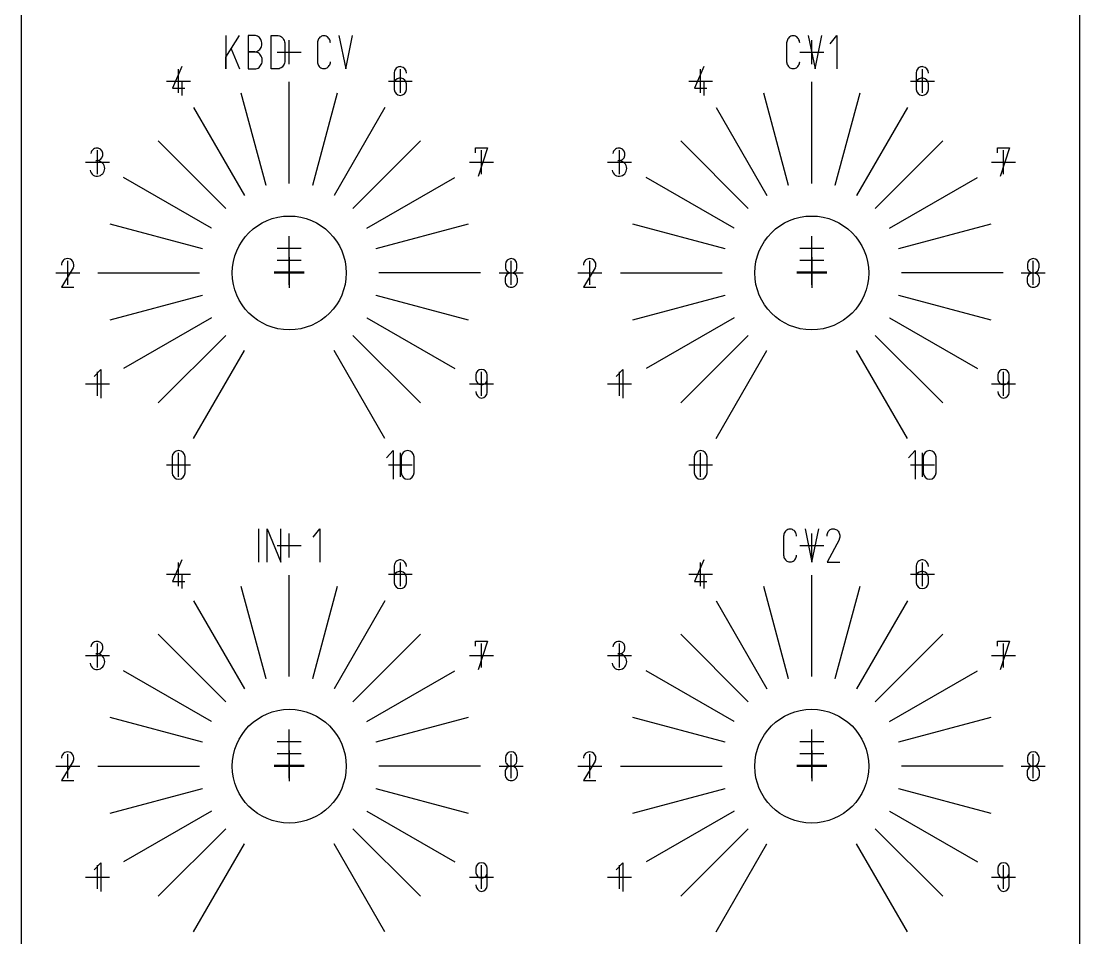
# Model space of a CAD drawing. Header units: inches. Extents: x -0.04 to 3.48, y -0.04 to 8.73.
# Drawn here: x 0 to 3.485, y 4.012 to 7.031 of the extents above; entities that cross this region are included whole.
import ezdxf

# ---------------------------------------------------------------- set-up
doc = ezdxf.new("R2010")
doc.units = ezdxf.units.IN
doc.header["$MEASUREMENT"] = 0
doc.layers.add('Gravur', color=7, linetype='CONTINUOUS')
doc.layers.add('Kontur', color=7, linetype='CONTINUOUS')

msp = doc.modelspace()

# ---------------------------------------------------------------- linework, layer by layer
at = {"layer": 'Gravur', "color": 255, "linetype": 'CONTINUOUS'}
for p, q in [((0.67417, 6.98409), (0.67417, 6.87386)), ((0.67417, 6.91244), (0.71882, 6.98409)), ((0.74693, 6.98409), (0.74693, 6.87386)), ((0.76756, 6.98409), (0.74693, 6.98409)), ((0.77118, 6.98386), (0.76756, 6.98409)), ((0.77469, 6.98303), (0.77118, 6.98386)), ((0.77811, 6.98165), (0.77469, 6.98303)), ((0.78126, 6.97972), (0.77811, 6.98165)), ((0.78417, 6.97732), (0.78126, 6.97972)), ((0.78665, 6.97445), (0.78417, 6.97732)), ((0.78878, 6.97118), (0.78665, 6.97445)), ((0.79043, 6.96764), (0.78878, 6.97118)), ((0.82299, 6.87386), (0.82299, 6.98409)), ((0.82299, 6.98409), (0.84283, 6.98409)), ((0.84283, 6.98409), (0.84646, 6.98382)), ((0.84646, 6.98382), (0.85, 6.98295)), ((0.85, 6.98295), (0.85335, 6.98154)), ((0.85335, 6.98154), (0.85654, 6.97957)), ((0.85654, 6.97957), (0.85941, 6.97713)), ((0.85941, 6.97713), (0.86193, 6.97425)), ((0.86193, 6.97425), (0.86402, 6.97098)), ((0.86402, 6.97098), (0.86567, 6.9674)), ((0.97756, 6.9702), (0.9763, 6.96701)), ((0.97917, 6.97315), (0.97756, 6.9702)), ((0.98118, 6.97583), (0.97917, 6.97315)), ((0.9835, 6.97815), (0.98118, 6.97583)), ((0.98614, 6.98004), (0.9835, 6.97815)), ((0.98898, 6.98154), (0.98614, 6.98004)), ((0.99193, 6.98252), (0.98898, 6.98154)), ((0.99504, 6.98303), (0.99193, 6.98252)), ((0.99819, 6.98303), (0.99504, 6.98303)), ((1.00126, 6.98252), (0.99819, 6.98303)), ((1.00425, 6.98154), (1.00126, 6.98252)), ((1.00709, 6.98004), (1.00425, 6.98154)), ((1.00972, 6.97815), (1.00709, 6.98004)), ((1.01205, 6.97583), (1.00972, 6.97815)), ((1.01406, 6.97315), (1.01205, 6.97583)), ((1.01567, 6.9702), (1.01406, 6.97315)), ((1.01693, 6.96701), (1.01567, 6.9702)), ((1.04622, 6.98409), (1.06854, 6.87386)), ((1.06854, 6.87386), (1.09087, 6.98409)), ((2.52228, 6.9702), (2.52106, 6.96701)), ((2.52394, 6.97315), (2.52228, 6.9702)), ((2.52591, 6.97583), (2.52394, 6.97315)), ((2.52827, 6.97815), (2.52591, 6.97583)), ((2.53087, 6.98004), (2.52827, 6.97815)), ((2.5337, 6.98154), (2.53087, 6.98004)), ((2.53669, 6.98252), (2.5337, 6.98154)), ((2.5398, 6.98303), (2.53669, 6.98252)), ((2.54291, 6.98303), (2.5398, 6.98303)), ((2.54598, 6.98252), (2.54291, 6.98303)), ((2.54902, 6.98154), (2.54598, 6.98252)), ((2.55185, 6.98004), (2.54902, 6.98154)), ((2.55449, 6.97815), (2.55185, 6.98004)), ((2.55681, 6.97583), (2.55449, 6.97815)), ((2.55878, 6.97315), (2.55681, 6.97583)), ((2.56043, 6.9702), (2.55878, 6.97315)), ((2.56165, 6.96701), (2.56043, 6.9702)), ((2.59094, 6.98409), (2.61327, 6.87386)), ((2.61327, 6.87386), (2.63559, 6.98409)), ((2.66287, 6.95654), (2.6852, 6.98409)), ((2.6852, 6.98409), (2.6852, 6.87386)), ((0.69154, 6.94), (0.71882, 6.87386)), ((0.77957, 6.93311), (0.78264, 6.93528)), ((0.78264, 6.93528), (0.78535, 6.93791)), ((0.78535, 6.93791), (0.78772, 6.94094)), ((0.78772, 6.94094), (0.78961, 6.94433)), ((0.78961, 6.94433), (0.79102, 6.94803)), ((0.79161, 6.96386), (0.79043, 6.96764)), ((0.79102, 6.94803), (0.79197, 6.95189)), ((0.79228, 6.95988), (0.79161, 6.96386)), ((0.79197, 6.95189), (0.79236, 6.95591)), ((0.79236, 6.95591), (0.79228, 6.95988)), ((0.86567, 6.9674), (0.86685, 6.96358)), ((0.86685, 6.96358), (0.86748, 6.95965)), ((0.86748, 6.95965), (0.86764, 6.95654)), ((0.86764, 6.95654), (0.86764, 6.90142)), ((0.97516, 6.9602), (0.97512, 6.9602)), ((0.97512, 6.9602), (0.97512, 6.89776)), ((0.97551, 6.96366), (0.97516, 6.9602)), ((0.9763, 6.96701), (0.97551, 6.96366)), ((1.01772, 6.96366), (1.01693, 6.96701)), ((1.01807, 6.9602), (1.01772, 6.96366)), ((2.51988, 6.9602), (2.51984, 6.9602)), ((2.51984, 6.9602), (2.51984, 6.89776)), ((2.52024, 6.96366), (2.51988, 6.9602)), ((2.52106, 6.96701), (2.52024, 6.96366)), ((2.56248, 6.96366), (2.56165, 6.96701)), ((2.56283, 6.9602), (2.56248, 6.96366)), ((0.67417, 6.87386), (0.67417, 6.91244)), ((0.76925, 6.92988), (0.74693, 6.92988)), ((0.74693, 6.92988), (0.76925, 6.92988)), ((0.76925, 6.92988), (0.77283, 6.93039)), ((0.77287, 6.92945), (0.76925, 6.92992)), ((0.76925, 6.92992), (0.76925, 6.92988)), ((0.77283, 6.93039), (0.7763, 6.93146)), ((0.77646, 6.92843), (0.77287, 6.92945)), ((0.7763, 6.93146), (0.77957, 6.93311)), ((0.77984, 6.92681), (0.77646, 6.92843)), ((0.78299, 6.92469), (0.77984, 6.92681)), ((0.78583, 6.92209), (0.78299, 6.92469)), ((0.78827, 6.91902), (0.78583, 6.92209)), ((0.79031, 6.91559), (0.78827, 6.91902)), ((0.79189, 6.91189), (0.79031, 6.91559)), ((0.79295, 6.90799), (0.79189, 6.91189)), ((0.79346, 6.90394), (0.79295, 6.90799)), ((0.79346, 6.89984), (0.79346, 6.90394)), ((0.86764, 6.90142), (0.8674, 6.8974)), ((0.5289, 6.88142), (0.49819, 6.81055)), ((0.74693, 6.87386), (0.76925, 6.87386)), ((0.76925, 6.87386), (0.77287, 6.87433)), ((0.77287, 6.87433), (0.77646, 6.87535)), ((0.77646, 6.87535), (0.77984, 6.87697)), ((0.77984, 6.87697), (0.78299, 6.87909)), ((0.78299, 6.87909), (0.78583, 6.88169)), ((0.78583, 6.88169), (0.78827, 6.88476)), ((0.78827, 6.88476), (0.79028, 6.88819)), ((0.79028, 6.88819), (0.79189, 6.89189)), ((0.79189, 6.89189), (0.79291, 6.89579)), ((0.79291, 6.89579), (0.79346, 6.89984)), ((0.84283, 6.87386), (0.82299, 6.87386)), ((0.84563, 6.87402), (0.84283, 6.87386)), ((0.84917, 6.87472), (0.84563, 6.87402)), ((0.8526, 6.87602), (0.84917, 6.87472)), ((0.85583, 6.87787), (0.8526, 6.87602)), ((0.85878, 6.8802), (0.85583, 6.87787)), ((0.86138, 6.88299), (0.85878, 6.8802)), ((0.86354, 6.88618), (0.86138, 6.88299)), ((0.86531, 6.88972), (0.86354, 6.88618)), ((0.86661, 6.89346), (0.86531, 6.88972)), ((0.8674, 6.8974), (0.86661, 6.89346)), ((0.97512, 6.89776), (0.97547, 6.89429)), ((0.97547, 6.89429), (0.97626, 6.89094)), ((0.97626, 6.89094), (0.97752, 6.88772)), ((0.97752, 6.88772), (0.97913, 6.88476)), ((0.97913, 6.88476), (0.98118, 6.88209)), ((0.98118, 6.88209), (0.9835, 6.87976)), ((0.9835, 6.87976), (0.9861, 6.87787)), ((0.9861, 6.87787), (0.98898, 6.87638)), ((0.98898, 6.87638), (0.99193, 6.87539)), ((0.99193, 6.87539), (0.99504, 6.87488)), ((0.99504, 6.87488), (0.99819, 6.87488)), ((0.99819, 6.87488), (1.0013, 6.87539)), ((1.0013, 6.87539), (1.00425, 6.87638)), ((1.00425, 6.87638), (1.00709, 6.87787)), ((1.00709, 6.87787), (1.00972, 6.87976)), ((1.00972, 6.87976), (1.01205, 6.88209)), ((1.01205, 6.88209), (1.01409, 6.88476)), ((1.01409, 6.88476), (1.01571, 6.88772)), ((1.01571, 6.88772), (1.01697, 6.89094)), ((1.01697, 6.89094), (1.01776, 6.89429)), ((1.01776, 6.89429), (1.01811, 6.89776)), ((1.01811, 6.89776), (1.01807, 6.89776)), ((2.24736, 6.88142), (2.21665, 6.81055)), ((2.51984, 6.89776), (2.5202, 6.89429)), ((2.5202, 6.89429), (2.52102, 6.89094)), ((2.52102, 6.89094), (2.52224, 6.88772)), ((2.52224, 6.88772), (2.5239, 6.88476)), ((2.5239, 6.88476), (2.52591, 6.88209)), ((2.52591, 6.88209), (2.52827, 6.87976)), ((2.52827, 6.87976), (2.53083, 6.87787)), ((2.53083, 6.87787), (2.5337, 6.87638)), ((2.5337, 6.87638), (2.53669, 6.87539)), ((2.53669, 6.87539), (2.5398, 6.87488)), ((2.5398, 6.87488), (2.54291, 6.87488)), ((2.54291, 6.87488), (2.54602, 6.87539)), ((2.54602, 6.87539), (2.54902, 6.87638)), ((2.54902, 6.87638), (2.55185, 6.87787)), ((2.55185, 6.87787), (2.55449, 6.87976)), ((2.55449, 6.87976), (2.55681, 6.88209)), ((2.55681, 6.88209), (2.55882, 6.88476)), ((2.55882, 6.88476), (2.56047, 6.88772)), ((2.56047, 6.88772), (2.56169, 6.89094)), ((2.56169, 6.89094), (2.56252, 6.89429)), ((2.56252, 6.89429), (2.56287, 6.89776)), ((2.56287, 6.89776), (2.56283, 6.89776)), ((0.5289, 6.83417), (0.5289, 6.78693)), ((0.88252, 6.49705), (0.88252, 6.83169)), ((1.22823, 6.86252), (1.22823, 6.80583)), ((2.24736, 6.83417), (2.24736, 6.78693)), ((2.60252, 6.49705), (2.60252, 6.83169)), ((2.94669, 6.86252), (2.94669, 6.80583)), ((0.49819, 6.81055), (0.53835, 6.81055)), ((1.26839, 6.80583), (1.26839, 6.82472)), ((2.21665, 6.81055), (2.25681, 6.81055)), ((2.98685, 6.80583), (2.98685, 6.82472)), ((0.80614, 6.49028), (0.72461, 6.79453)), ((1.04047, 6.79453), (0.95894, 6.49028)), ((2.52614, 6.49028), (2.44461, 6.79453)), ((2.76047, 6.79453), (2.67894, 6.49028)), ((0.56756, 6.74728), (0.73488, 6.45748)), ((1.19744, 6.74728), (1.03016, 6.45748)), ((2.28756, 6.74728), (2.45488, 6.45748)), ((2.91744, 6.74728), (2.75016, 6.45748)), ((0.45102, 6.63657), (0.67374, 6.41386)), ((1.09134, 6.41386), (1.31406, 6.63657)), ((2.17102, 6.63657), (2.39374, 6.41386)), ((2.81134, 6.41386), (3.03406, 6.63657)), ((1.49539, 6.59768), (1.49539, 6.61421)), ((1.49539, 6.61421), (1.53555, 6.61421)), ((1.53555, 6.61421), (1.50484, 6.51972)), ((3.21386, 6.59768), (3.21386, 6.61421)), ((3.21386, 6.61421), (3.25402, 6.61421)), ((3.25402, 6.61421), (3.22331, 6.51972)), ((0.62677, 6.34941), (0.33701, 6.51669)), ((0.80614, 6.49028), (0.80614, 6.49028)), ((0.88252, 6.49705), (0.88252, 6.49705)), ((0.95894, 6.49028), (0.95894, 6.49028)), ((1.13823, 6.34941), (1.42803, 6.51673)), ((2.34677, 6.34941), (2.05701, 6.51669)), ((2.52614, 6.49028), (2.52614, 6.49028)), ((2.60252, 6.49705), (2.60252, 6.49705)), ((2.67894, 6.49028), (2.67894, 6.49028)), ((2.85823, 6.34941), (3.14803, 6.51673)), ((0.73488, 6.45748), (0.73488, 6.45748)), ((1.03016, 6.45748), (1.03012, 6.45748)), ((2.45488, 6.45748), (2.45488, 6.45748)), ((2.75016, 6.45748), (2.75012, 6.45748)), ((0.67374, 6.41386), (0.67374, 6.41386)), ((1.09134, 6.41386), (1.09134, 6.41386)), ((2.39374, 6.41386), (2.39374, 6.41386)), ((2.81134, 6.41386), (2.81134, 6.41386)), ((0.59732, 6.28146), (0.29307, 6.36299)), ((0.62677, 6.34941), (0.62677, 6.34941)), ((1.13823, 6.34941), (1.13823, 6.34941)), ((1.47201, 6.36299), (1.16776, 6.28146)), ((2.31732, 6.28146), (2.01307, 6.36299)), ((2.34677, 6.34941), (2.34677, 6.34941)), ((2.85823, 6.34941), (2.85823, 6.34941)), ((3.19201, 6.36299), (2.88776, 6.28146)), ((0.59732, 6.28146), (0.59732, 6.28146)), ((1.16776, 6.28146), (1.16776, 6.28146)), ((2.31732, 6.28146), (2.31732, 6.28146)), ((2.88776, 6.28146), (2.88776, 6.28146)), ((0.88252, 6.25098), (0.88252, 6.15256)), ((0.88256, 6.25429), (0.88256, 6.15587)), ((2.60252, 6.25098), (2.60252, 6.15256)), ((2.60256, 6.25429), (2.60256, 6.15587)), ((0.17087, 6.2185), (0.13307, 6.15472)), ((0.83335, 6.20508), (0.93177, 6.20508)), ((1.59437, 6.23031), (1.59437, 6.22087)), ((1.63217, 6.22087), (1.63217, 6.23031)), ((1.88933, 6.2185), (1.85154, 6.15472)), ((2.55335, 6.20508), (2.65177, 6.20508)), ((3.31283, 6.23031), (3.31283, 6.22087)), ((3.35063, 6.22087), (3.35063, 6.23031)), ((0.2526, 6.20177), (0.58724, 6.20177)), ((0.58724, 6.20177), (0.58724, 6.20177)), ((0.83331, 6.20177), (0.93173, 6.20177)), ((1.51244, 6.20177), (1.1778, 6.20177)), ((1.1778, 6.20177), (1.1778, 6.20177)), ((1.5928, 6.18228), (1.5928, 6.1752)), ((1.63374, 6.1752), (1.63374, 6.18228)), ((1.9726, 6.20177), (2.30724, 6.20177)), ((2.30724, 6.20177), (2.30724, 6.20177)), ((2.55331, 6.20177), (2.65173, 6.20177)), ((3.23244, 6.20177), (2.8978, 6.20177)), ((2.8978, 6.20177), (2.8978, 6.20177)), ((3.31126, 6.18228), (3.31126, 6.1752)), ((3.3522, 6.1752), (3.3522, 6.18228)), ((0.13307, 6.15472), (0.17323, 6.15472)), ((1.85154, 6.15472), (1.89169, 6.15472)), ((0.29307, 6.04713), (0.59732, 6.12866)), ((0.59732, 6.12866), (0.59732, 6.12866)), ((1.16776, 6.12866), (1.16776, 6.12866)), ((1.16776, 6.12866), (1.47201, 6.04713)), ((2.01307, 6.04713), (2.31732, 6.12866)), ((2.31732, 6.12866), (2.31732, 6.12866)), ((2.88776, 6.12866), (2.88776, 6.12866)), ((2.88776, 6.12866), (3.19201, 6.04713)), ((0.62677, 6.05413), (0.33701, 5.88681)), ((0.62677, 6.05413), (0.62677, 6.05413)), ((1.13823, 6.05409), (1.13823, 6.05409)), ((1.13823, 6.05409), (1.42803, 5.88677)), ((2.34677, 6.05413), (2.05701, 5.88681)), ((2.34677, 6.05413), (2.34677, 6.05413)), ((2.85823, 6.05409), (2.85823, 6.05409)), ((2.85823, 6.05409), (3.14803, 5.88677)), ((0.67374, 5.99626), (0.45102, 5.77354)), ((0.67374, 5.99626), (0.67374, 5.99626)), ((1.31406, 5.77354), (1.09134, 5.99626)), ((1.09134, 5.99626), (1.09134, 5.99626)), ((2.39374, 5.99626), (2.17102, 5.77354)), ((2.39374, 5.99626), (2.39374, 5.99626)), ((3.03406, 5.77354), (2.81134, 5.99626)), ((2.81134, 5.99626), (2.81134, 5.99626)), ((0.56756, 5.65626), (0.73484, 5.94602)), ((0.73484, 5.94602), (0.73488, 5.94602)), ((1.19748, 5.65626), (1.03016, 5.94602)), ((1.03016, 5.94602), (1.03016, 5.94602)), ((2.28756, 5.65626), (2.45484, 5.94602)), ((2.45484, 5.94602), (2.45488, 5.94602)), ((2.91748, 5.65626), (2.75016, 5.94602)), ((2.75016, 5.94602), (2.75016, 5.94602)), ((0.24043, 5.86059), (0.26169, 5.88421)), ((0.26169, 5.88421), (0.26169, 5.78972)), ((1.49657, 5.86531), (1.49657, 5.85114)), ((1.53437, 5.80862), (1.53437, 5.86531)), ((1.9589, 5.86059), (1.98016, 5.88421)), ((1.98016, 5.88421), (1.98016, 5.78972)), ((3.21504, 5.86531), (3.21504, 5.85114)), ((3.25283, 5.80862), (3.25283, 5.86531)), ((1.20299, 5.59339), (1.22425, 5.61701)), ((1.22425, 5.61701), (1.22425, 5.52252)), ((2.92146, 5.59339), (2.94272, 5.61701)), ((2.94272, 5.61701), (2.94272, 5.52252)), ((0.49701, 5.59575), (0.49701, 5.54378)), ((0.53953, 5.54378), (0.53953, 5.59575)), ((1.25102, 5.59575), (1.25102, 5.54378)), ((1.29354, 5.54378), (1.29354, 5.59575)), ((2.21547, 5.59575), (2.21547, 5.54378)), ((2.25799, 5.54378), (2.25799, 5.59575)), ((2.96949, 5.59575), (2.96949, 5.54378)), ((3.01201, 5.54378), (3.01201, 5.59575)), ((0.78169, 5.35909), (0.78169, 5.24886)), ((0.80976, 5.24886), (0.80976, 5.35909)), ((0.80976, 5.35909), (0.85441, 5.24886)), ((0.85441, 5.24886), (0.85441, 5.35909)), ((0.96106, 5.33154), (0.98339, 5.35909)), ((0.98339, 5.35909), (0.98339, 5.24886)), ((2.50984, 5.3352), (2.5098, 5.3352)), ((2.5098, 5.3352), (2.5098, 5.27276)), ((2.5102, 5.33866), (2.50984, 5.3352)), ((2.51098, 5.34201), (2.5102, 5.33866)), ((2.51224, 5.3452), (2.51098, 5.34201)), ((2.51386, 5.34815), (2.51224, 5.3452)), ((2.51587, 5.35083), (2.51386, 5.34815)), ((2.51819, 5.35315), (2.51587, 5.35083)), ((2.52083, 5.35504), (2.51819, 5.35315)), ((2.52366, 5.35654), (2.52083, 5.35504)), ((2.52661, 5.35752), (2.52366, 5.35654)), ((2.52972, 5.35803), (2.52661, 5.35752)), ((2.53287, 5.35803), (2.52972, 5.35803)), ((2.53594, 5.35752), (2.53287, 5.35803)), ((2.53894, 5.35654), (2.53594, 5.35752)), ((2.54177, 5.35504), (2.53894, 5.35654)), ((2.54441, 5.35315), (2.54177, 5.35504)), ((2.54673, 5.35083), (2.54441, 5.35315)), ((2.54874, 5.34815), (2.54673, 5.35083)), ((2.55035, 5.3452), (2.54874, 5.34815)), ((2.55161, 5.34201), (2.55035, 5.3452)), ((2.5524, 5.33866), (2.55161, 5.34201)), ((2.55276, 5.3352), (2.5524, 5.33866)), ((2.58087, 5.35909), (2.60319, 5.24886)), ((2.60319, 5.24886), (2.62551, 5.35909)), ((2.65276, 5.3376), (2.65311, 5.34087)), ((2.6528, 5.33429), (2.65276, 5.3376)), ((2.65311, 5.34087), (2.65394, 5.34406)), ((2.65394, 5.34406), (2.65516, 5.34709)), ((2.65516, 5.34709), (2.65673, 5.34988)), ((2.65673, 5.34988), (2.6587, 5.35236)), ((2.6587, 5.35236), (2.66091, 5.35457)), ((2.66091, 5.35457), (2.66343, 5.35634)), ((2.66343, 5.35634), (2.66614, 5.35772)), ((2.66614, 5.35772), (2.66898, 5.35862)), ((2.66898, 5.35862), (2.67193, 5.35906)), ((2.67193, 5.35906), (2.67264, 5.35909)), ((2.67264, 5.35909), (2.67583, 5.35902)), ((2.67583, 5.35902), (2.67898, 5.35839)), ((2.67898, 5.35839), (2.68205, 5.35724)), ((2.68205, 5.35724), (2.68488, 5.35563)), ((2.68488, 5.35563), (2.68748, 5.35358)), ((2.68748, 5.35358), (2.6898, 5.3511)), ((2.6898, 5.3511), (2.69173, 5.34831)), ((2.69173, 5.34831), (2.69327, 5.3452)), ((2.69327, 5.3452), (2.69441, 5.34185)), ((2.69441, 5.34185), (2.69508, 5.33839)), ((2.69528, 5.33484), (2.695, 5.3313)), ((2.69508, 5.33839), (2.69528, 5.33484)), ((2.69248, 5.32327), (2.6528, 5.24886)), ((2.69307, 5.32453), (2.69248, 5.32327)), ((2.69425, 5.32783), (2.69307, 5.32453)), ((2.695, 5.3313), (2.69425, 5.32783)), ((2.5098, 5.27276), (2.51016, 5.26929)), ((2.51016, 5.26929), (2.51094, 5.26594)), ((2.51094, 5.26594), (2.5122, 5.26272)), ((2.5122, 5.26272), (2.51382, 5.25976)), ((2.54878, 5.25976), (2.55039, 5.26272)), ((2.55039, 5.26272), (2.55165, 5.26594)), ((2.55165, 5.26594), (2.55244, 5.26929)), ((2.55244, 5.26929), (2.5528, 5.27276)), ((2.5528, 5.27276), (2.55276, 5.27276)), ((0.5289, 5.2565), (0.49819, 5.18563)), ((1.22823, 5.2376), (1.22823, 5.18091)), ((2.24736, 5.2565), (2.21665, 5.18563)), ((2.51382, 5.25976), (2.51587, 5.25709)), ((2.51587, 5.25709), (2.51819, 5.25476)), ((2.51819, 5.25476), (2.52079, 5.25287)), ((2.52079, 5.25287), (2.52366, 5.25138)), ((2.52366, 5.25138), (2.52661, 5.25039)), ((2.52661, 5.25039), (2.52972, 5.24988)), ((2.52972, 5.24988), (2.53287, 5.24988)), ((2.53287, 5.24988), (2.53598, 5.25039)), ((2.53598, 5.25039), (2.53894, 5.25138)), ((2.53894, 5.25138), (2.54177, 5.25287)), ((2.54177, 5.25287), (2.54441, 5.25476)), ((2.54441, 5.25476), (2.54673, 5.25709)), ((2.54673, 5.25709), (2.54878, 5.25976)), ((2.6528, 5.24886), (2.69496, 5.24886)), ((2.94669, 5.2376), (2.94669, 5.18091)), ((0.5289, 5.20925), (0.5289, 5.16201)), ((0.88252, 4.87205), (0.88252, 5.20669)), ((1.26839, 5.18091), (1.26839, 5.1998)), ((2.24736, 5.20925), (2.24736, 5.16201)), ((2.60252, 4.87205), (2.60252, 5.20669)), ((2.98685, 5.18091), (2.98685, 5.1998)), ((0.49819, 5.18563), (0.53835, 5.18563)), ((0.80614, 4.86524), (0.72461, 5.16949)), ((1.04047, 5.16949), (0.95894, 4.86524)), ((2.21665, 5.18563), (2.25681, 5.18563)), ((2.52614, 4.86524), (2.44461, 5.16949)), ((2.76047, 5.16949), (2.67894, 4.86524)), ((0.56756, 5.12228), (0.73488, 4.83248)), ((1.19744, 5.12228), (1.03016, 4.83248)), ((2.28756, 5.12228), (2.45488, 4.83248)), ((2.91744, 5.12228), (2.75016, 4.83248)), ((0.45102, 5.01154), (0.67374, 4.78882)), ((1.09134, 4.78882), (1.31406, 5.01154)), ((1.49539, 4.97276), (1.49539, 4.98929)), ((1.49539, 4.98929), (1.53555, 4.98929)), ((1.53555, 4.98929), (1.50484, 4.8948)), ((2.17102, 5.01154), (2.39374, 4.78882)), ((2.81134, 4.78882), (3.03406, 5.01154)), ((3.21386, 4.97276), (3.21386, 4.98929)), ((3.21386, 4.98929), (3.25402, 4.98929)), ((3.25402, 4.98929), (3.22331, 4.8948)), ((0.62677, 4.72441), (0.33701, 4.89169)), ((1.13823, 4.72441), (1.42803, 4.89173)), ((2.34677, 4.72441), (2.05701, 4.89169)), ((2.85823, 4.72441), (3.14803, 4.89173)), ((0.80614, 4.86524), (0.80614, 4.86524)), ((0.88252, 4.87205), (0.88252, 4.87205)), ((0.95894, 4.86524), (0.95894, 4.86524)), ((2.52614, 4.86524), (2.52614, 4.86524)), ((2.60252, 4.87205), (2.60252, 4.87205)), ((2.67894, 4.86524), (2.67894, 4.86524)), ((0.73488, 4.83248), (0.73488, 4.83248)), ((1.03016, 4.83248), (1.03012, 4.83248)), ((2.45488, 4.83248), (2.45488, 4.83248)), ((2.75016, 4.83248), (2.75012, 4.83248)), ((0.67374, 4.78882), (0.67374, 4.78882)), ((1.09134, 4.78882), (1.09134, 4.78882)), ((2.39374, 4.78882), (2.39374, 4.78882)), ((2.81134, 4.78882), (2.81134, 4.78882)), ((0.59732, 4.65642), (0.29307, 4.73795)), ((0.62677, 4.72441), (0.62677, 4.72441)), ((1.13823, 4.72441), (1.13823, 4.72441)), ((1.47201, 4.73795), (1.16776, 4.65642)), ((2.31732, 4.65642), (2.01307, 4.73795)), ((2.34677, 4.72441), (2.34677, 4.72441)), ((2.85823, 4.72441), (2.85823, 4.72441)), ((3.19201, 4.73795), (2.88776, 4.65642)), ((0.59732, 4.65642), (0.59732, 4.65642)), ((1.16776, 4.65642), (1.16776, 4.65642)), ((2.31732, 4.65642), (2.31732, 4.65642)), ((2.88776, 4.65642), (2.88776, 4.65642)), ((0.88252, 4.62598), (0.88252, 4.52756)), ((0.88256, 4.62925), (0.88256, 4.53083)), ((1.59437, 4.60539), (1.59437, 4.59594)), ((1.63217, 4.59594), (1.63217, 4.60539)), ((2.60252, 4.62598), (2.60252, 4.52756)), ((2.60256, 4.62925), (2.60256, 4.53083)), ((3.31283, 4.60539), (3.31283, 4.59594)), ((3.35063, 4.59594), (3.35063, 4.60539)), ((0.17087, 4.59358), (0.13307, 4.5298)), ((0.2526, 4.57677), (0.58724, 4.57677)), ((0.58724, 4.57677), (0.58724, 4.57677)), ((0.83331, 4.57677), (0.93173, 4.57677)), ((0.83335, 4.58004), (0.93177, 4.58004)), ((1.51244, 4.57677), (1.1778, 4.57677)), ((1.1778, 4.57677), (1.1778, 4.57677)), ((1.88933, 4.59358), (1.85154, 4.5298)), ((1.9726, 4.57677), (2.30724, 4.57677)), ((2.30724, 4.57677), (2.30724, 4.57677)), ((2.55331, 4.57677), (2.65173, 4.57677)), ((2.55335, 4.58004), (2.65177, 4.58004)), ((3.23244, 4.57677), (2.8978, 4.57677)), ((2.8978, 4.57677), (2.8978, 4.57677)), ((1.5928, 4.55736), (1.5928, 4.55028)), ((1.63374, 4.55028), (1.63374, 4.55736)), ((3.31126, 4.55736), (3.31126, 4.55028)), ((3.3522, 4.55028), (3.3522, 4.55736)), ((0.13307, 4.5298), (0.17323, 4.5298)), ((0.29307, 4.42209), (0.59732, 4.50362)), ((0.59732, 4.50362), (0.59732, 4.50362)), ((1.16776, 4.50362), (1.16776, 4.50362)), ((1.16776, 4.50362), (1.47201, 4.42209)), ((1.85154, 4.5298), (1.89169, 4.5298)), ((2.01307, 4.42209), (2.31732, 4.50362)), ((2.31732, 4.50362), (2.31732, 4.50362)), ((2.88776, 4.50362), (2.88776, 4.50362)), ((2.88776, 4.50362), (3.19201, 4.42209)), ((0.62677, 4.42913), (0.33701, 4.26181)), ((0.62677, 4.42913), (0.62677, 4.42913)), ((1.13823, 4.42909), (1.13823, 4.42909)), ((1.13823, 4.42909), (1.42803, 4.26177)), ((2.34677, 4.42913), (2.05701, 4.26181)), ((2.34677, 4.42913), (2.34677, 4.42913)), ((2.85823, 4.42909), (2.85823, 4.42909)), ((2.85823, 4.42909), (3.14803, 4.26177)), ((0.67374, 4.37122), (0.45102, 4.1485)), ((0.67374, 4.37122), (0.67374, 4.37122)), ((1.31406, 4.1485), (1.09134, 4.37122)), ((1.09134, 4.37122), (1.09134, 4.37122)), ((2.39374, 4.37122), (2.17102, 4.1485)), ((2.39374, 4.37122), (2.39374, 4.37122)), ((3.03406, 4.1485), (2.81134, 4.37122)), ((2.81134, 4.37122), (2.81134, 4.37122)), ((0.56756, 4.03126), (0.73484, 4.32102)), ((0.73484, 4.32102), (0.73488, 4.32102)), ((1.19748, 4.03126), (1.03016, 4.32102)), ((1.03016, 4.32102), (1.03016, 4.32102)), ((2.28756, 4.03126), (2.45484, 4.32102)), ((2.45484, 4.32102), (2.45488, 4.32102)), ((2.91748, 4.03126), (2.75016, 4.32102)), ((2.75016, 4.32102), (2.75016, 4.32102)), ((0.24043, 4.23567), (0.26169, 4.25929)), ((0.26169, 4.25929), (0.26169, 4.1648)), ((1.9589, 4.23567), (1.98016, 4.25929)), ((1.98016, 4.25929), (1.98016, 4.1648)), ((1.49657, 4.24039), (1.49657, 4.22622)), ((1.53437, 4.1837), (1.53437, 4.24039)), ((3.21504, 4.24039), (3.21504, 4.22622)), ((3.25283, 4.1837), (3.25283, 4.24039))]:
    msp.add_line(p, q, dxfattribs=at)
for centre, radius, start, end in [((1.24772, 6.86201), 0.01949, 84.78461, 178.49561), ((1.24752, 6.86063), 0.02087, -1.29704, 84.5904), ((2.96618, 6.86201), 0.01949, 84.78461, 178.49561), ((2.96598, 6.86063), 0.02087, -1.29704, 84.5904), ((1.24724, 6.82232), 0.02126, 6.48068, 153.48242), ((2.96571, 6.82232), 0.02126, 6.48068, 153.48242), ((1.24933, 6.80803), 0.02122, -174.03551, -95.96449), ((1.2476, 6.8078), 0.02087, -91.29704, -5.4096), ((2.9678, 6.80803), 0.02122, -174.03551, -95.96449), ((2.96606, 6.8078), 0.02087, -91.29704, -5.4096), ((0.24882, 6.59394), 0.01937, 434.80614, 175.92268), ((0.24843, 6.59244), 0.02091, 263.39742, 74.83943), ((1.96728, 6.59394), 0.01937, 434.80614, 175.92268), ((1.96689, 6.59244), 0.02091, 263.39742, 74.83943), ((0.24921, 6.5461), 0.02579, 285.86128, 97.10332), ((1.96768, 6.5461), 0.02579, 285.86128, 97.10332), ((0.24976, 6.54311), 0.02276, 185.36509, -73.41468), ((1.96823, 6.54311), 0.02276, 185.36509, -73.41468), ((0.15248, 6.22972), 0.01949, 91.50439, -174.78461), ((0.15295, 6.22866), 0.02059, 330.44533, 92.74196), ((1.61327, 6.23031), 0.0189, 0, 180), ((1.87094, 6.22972), 0.01949, 91.50439, -174.78461), ((1.87142, 6.22866), 0.02059, 330.44533, 92.74196), ((3.33173, 6.23031), 0.0189, 0, 180), ((1.61315, 6.22075), 0.01878, 179.63965, 270.36035), ((1.61339, 6.22075), 0.01878, -90.36035, 0.36035), ((3.33161, 6.22075), 0.01878, 179.63965, 270.36035), ((3.33185, 6.22075), 0.01878, -90.36035, 0.36035), ((1.61276, 6.18201), 0.01996, 88.5312, 179.20898), ((1.61315, 6.17508), 0.02035, 179.66753, 270.33247), ((1.61378, 6.18201), 0.01996, 0.79102, 91.4688), ((1.61339, 6.17508), 0.02035, -90.33247, 0.33247), ((3.33122, 6.18201), 0.01996, 88.5312, 179.20898), ((3.33161, 6.17508), 0.02035, 179.66753, 270.33247), ((3.33224, 6.18201), 0.01996, 0.79102, 91.4688), ((3.33185, 6.17508), 0.02035, -90.33247, 0.33247), ((1.51547, 5.86531), 0.0189, 0, 180), ((3.23394, 5.86531), 0.0189, 0, 180), ((1.51606, 5.85339), 0.01961, -173.43124, -20.83908), ((3.23453, 5.85339), 0.01961, -173.43124, -20.83908), ((1.51744, 5.81051), 0.02087, 178.70296, 264.5904), ((1.51476, 5.80933), 0.01961, -87.92997, -2.07003), ((3.23591, 5.81051), 0.02087, 178.70296, 264.5904), ((3.23323, 5.80933), 0.01961, -87.92997, -2.07003), ((0.51827, 5.59575), 0.02126, 0, 180), ((1.27228, 5.59575), 0.02126, 0, 180), ((2.23673, 5.59575), 0.02126, 0, 180), ((2.99075, 5.59575), 0.02126, 0, 180), ((0.51827, 5.54378), 0.02126, 180, 360), ((1.27228, 5.54378), 0.02126, 180, 360), ((2.23673, 5.54378), 0.02126, 180, 360), ((2.99075, 5.54378), 0.02126, 180, 360), ((1.24772, 5.23709), 0.01949, 84.78461, 178.49561), ((1.24752, 5.23571), 0.02087, -1.29704, 84.5904), ((2.96618, 5.23709), 0.01949, 84.78461, 178.49561), ((2.96598, 5.23571), 0.02087, -1.29704, 84.5904), ((1.24724, 5.1974), 0.02126, 6.48068, 153.48242), ((2.96571, 5.1974), 0.02126, 6.48068, 153.48242), ((1.24933, 5.18311), 0.02122, -174.03551, -95.96449), ((1.2476, 5.18287), 0.02087, -91.29704, -5.4096), ((2.9678, 5.18311), 0.02122, -174.03551, -95.96449), ((2.96606, 5.18287), 0.02087, -91.29704, -5.4096), ((0.24882, 4.96902), 0.01937, 434.80614, 175.92268), ((0.24843, 4.96752), 0.02091, 263.39742, 74.83943), ((1.96728, 4.96902), 0.01937, 434.80614, 175.92268), ((1.96689, 4.96752), 0.02091, 263.39742, 74.83943), ((0.24976, 4.91819), 0.02276, 185.36509, -73.41468), ((0.24921, 4.92118), 0.02579, 285.86128, 97.10332), ((1.96823, 4.91819), 0.02276, 185.36509, -73.41468), ((1.96768, 4.92118), 0.02579, 285.86128, 97.10332), ((0.15248, 4.6048), 0.01949, 91.50439, -174.78461), ((0.15295, 4.60374), 0.02059, 330.44533, 92.74196), ((1.61327, 4.60539), 0.0189, 0, 180), ((1.87094, 4.6048), 0.01949, 91.50439, -174.78461), ((1.87142, 4.60374), 0.02059, 330.44533, 92.74196), ((3.33173, 4.60539), 0.0189, 0, 180), ((1.61276, 4.55709), 0.01996, 88.5312, 179.20898), ((1.61315, 4.59583), 0.01878, 179.63965, 270.36035), ((1.61339, 4.59583), 0.01878, -90.36035, 0.36035), ((1.61378, 4.55709), 0.01996, 0.79102, 91.4688), ((3.33122, 4.55709), 0.01996, 88.5312, 179.20898), ((3.33161, 4.59583), 0.01878, 179.63965, 270.36035), ((3.33185, 4.59583), 0.01878, -90.36035, 0.36035), ((3.33224, 4.55709), 0.01996, 0.79102, 91.4688), ((1.61315, 4.55016), 0.02035, 179.66753, 270.33247), ((1.61339, 4.55016), 0.02035, -90.33247, 0.33247), ((3.33161, 4.55016), 0.02035, 179.66753, 270.33247), ((3.33185, 4.55016), 0.02035, -90.33247, 0.33247), ((1.51547, 4.24039), 0.0189, 0, 180), ((3.23394, 4.24039), 0.0189, 0, 180), ((1.51606, 4.22846), 0.01961, -173.43124, -20.83908), ((3.23453, 4.22846), 0.01961, -173.43124, -20.83908), ((1.51744, 4.18559), 0.02087, 178.70296, 264.5904), ((1.51476, 4.18441), 0.01961, -87.92997, -2.07003), ((3.23591, 4.18559), 0.02087, 178.70296, 264.5904), ((3.23323, 4.18441), 0.01961, -87.92997, -2.07003)]:
    msp.add_arc(centre, radius, start, end, dxfattribs=at)
at = {"layer": 'Kontur', "color": 7, "linetype": 'CONTINUOUS'}
for p, q in [((0, 8.695), (0, 0.04)), ((3.485, 0.04), (3.485, 8.695)), ((0.88252, 6.88961), (0.88252, 6.96835)), ((2.60252, 6.88961), (2.60252, 6.96835)), ((0.84315, 6.92898), (0.92189, 6.92898)), ((2.56315, 6.92898), (2.64189, 6.92898)), ((0.51827, 6.7948), (0.51827, 6.87354)), ((1.24827, 6.7948), (1.24827, 6.87354)), ((2.23673, 6.7948), (2.23673, 6.87354)), ((2.96673, 6.7948), (2.96673, 6.87354)), ((0.4789, 6.83417), (0.55764, 6.83417)), ((1.2089, 6.83417), (1.28764, 6.83417)), ((2.19736, 6.83417), (2.2761, 6.83417)), ((2.92736, 6.83417), (3.0061, 6.83417)), ((0.25106, 6.5276), (0.25106, 6.60634)), ((1.51547, 6.5276), (1.51547, 6.60634)), ((1.96953, 6.5276), (1.96953, 6.60634)), ((3.23394, 6.5276), (3.23394, 6.60634)), ((0.21169, 6.56697), (0.29043, 6.56697)), ((1.4761, 6.56697), (1.55484, 6.56697)), ((1.93016, 6.56697), (2.0089, 6.56697)), ((3.19457, 6.56697), (3.27331, 6.56697)), ((0.88252, 6.24465), (0.88252, 6.32339)), ((2.60252, 6.24465), (2.60252, 6.32339)), ((0.84315, 6.28402), (0.92189, 6.28402)), ((0.88252, 6.20461), (0.88252, 6.28335)), ((2.56315, 6.28402), (2.64189, 6.28402)), ((2.60252, 6.20461), (2.60252, 6.28335)), ((0.15327, 6.1626), (0.15327, 6.24134)), ((0.84315, 6.24398), (0.92189, 6.24398)), ((0.88252, 6.16264), (0.88252, 6.24138)), ((1.61327, 6.1626), (1.61327, 6.24134)), ((1.87173, 6.1626), (1.87173, 6.24134)), ((2.56315, 6.24398), (2.64189, 6.24398)), ((2.60252, 6.16264), (2.60252, 6.24138)), ((3.33173, 6.1626), (3.33173, 6.24134)), ((0.1139, 6.20197), (0.19264, 6.20197)), ((0.84315, 6.20201), (0.92189, 6.20201)), ((1.5739, 6.20197), (1.65264, 6.20197)), ((1.83236, 6.20197), (1.9111, 6.20197)), ((2.56315, 6.20201), (2.64189, 6.20201)), ((3.29236, 6.20197), (3.3711, 6.20197)), ((0.25106, 5.7976), (0.25106, 5.87634)), ((1.51547, 5.7976), (1.51547, 5.87634)), ((1.96953, 5.7976), (1.96953, 5.87634)), ((3.23394, 5.7976), (3.23394, 5.87634)), ((0.21169, 5.83697), (0.29043, 5.83697)), ((1.4761, 5.83697), (1.55484, 5.83697)), ((1.93016, 5.83697), (2.0089, 5.83697)), ((3.19457, 5.83697), (3.27331, 5.83697)), ((0.51827, 5.53039), (0.51827, 5.60913)), ((1.24827, 5.53039), (1.24827, 5.60913)), ((2.23673, 5.53039), (2.23673, 5.60913)), ((2.96673, 5.53039), (2.96673, 5.60913)), ((0.4789, 5.56976), (0.55764, 5.56976)), ((1.2089, 5.56976), (1.28764, 5.56976)), ((2.19736, 5.56976), (2.2761, 5.56976)), ((2.92736, 5.56976), (3.0061, 5.56976)), ((0.88252, 5.26461), (0.88252, 5.34335)), ((2.60252, 5.26461), (2.60252, 5.34335)), ((0.84315, 5.30398), (0.92189, 5.30398)), ((2.56315, 5.30398), (2.64189, 5.30398)), ((0.51827, 5.16988), (0.51827, 5.24862)), ((1.24827, 5.16988), (1.24827, 5.24862)), ((2.23673, 5.16988), (2.23673, 5.24862)), ((2.96673, 5.16988), (2.96673, 5.24862)), ((0.4789, 5.20925), (0.55764, 5.20925)), ((1.2089, 5.20925), (1.28764, 5.20925)), ((2.19736, 5.20925), (2.2761, 5.20925)), ((2.92736, 5.20925), (3.0061, 5.20925)), ((0.25106, 4.90268), (0.25106, 4.98142)), ((1.51547, 4.90268), (1.51547, 4.98142)), ((1.96953, 4.90268), (1.96953, 4.98142)), ((3.23394, 4.90268), (3.23394, 4.98142)), ((0.21169, 4.94205), (0.29043, 4.94205)), ((1.4761, 4.94205), (1.55484, 4.94205)), ((1.93016, 4.94205), (2.0089, 4.94205)), ((3.19457, 4.94205), (3.27331, 4.94205)), ((0.88252, 4.61961), (0.88252, 4.69835)), ((2.60252, 4.61961), (2.60252, 4.69835)), ((0.84315, 4.65898), (0.92189, 4.65898)), ((0.88252, 4.57961), (0.88252, 4.65835)), ((2.56315, 4.65898), (2.64189, 4.65898)), ((2.60252, 4.57961), (2.60252, 4.65835)), ((0.15327, 4.53768), (0.15327, 4.61642)), ((0.84315, 4.61898), (0.92189, 4.61898)), ((0.88252, 4.53764), (0.88252, 4.61638)), ((1.61327, 4.53768), (1.61327, 4.61642)), ((1.87173, 4.53768), (1.87173, 4.61642)), ((2.56315, 4.61898), (2.64189, 4.61898)), ((2.60252, 4.53764), (2.60252, 4.61638)), ((3.33173, 4.53768), (3.33173, 4.61642)), ((0.1139, 4.57705), (0.19264, 4.57705)), ((0.84315, 4.57701), (0.92189, 4.57701)), ((1.5739, 4.57705), (1.65264, 4.57705)), ((1.83236, 4.57705), (1.9111, 4.57705)), ((2.56315, 4.57701), (2.64189, 4.57701)), ((3.29236, 4.57705), (3.3711, 4.57705)), ((0.25106, 4.17268), (0.25106, 4.25142)), ((1.51547, 4.17268), (1.51547, 4.25142)), ((1.96953, 4.17268), (1.96953, 4.25142)), ((3.23394, 4.17268), (3.23394, 4.25142)), ((0.21169, 4.21205), (0.29043, 4.21205)), ((1.4761, 4.21205), (1.55484, 4.21205)), ((1.93016, 4.21205), (2.0089, 4.21205)), ((3.19457, 4.21205), (3.27331, 4.21205))]:
    msp.add_line(p, q, dxfattribs=at)
for centre in [(0.88252, 6.20201), (2.60252, 6.20201), (0.88252, 4.57701), (2.60252, 4.57701)]:
    msp.add_circle(centre, 0.18748, dxfattribs=at)

doc.saveas('drawing.dxf')
